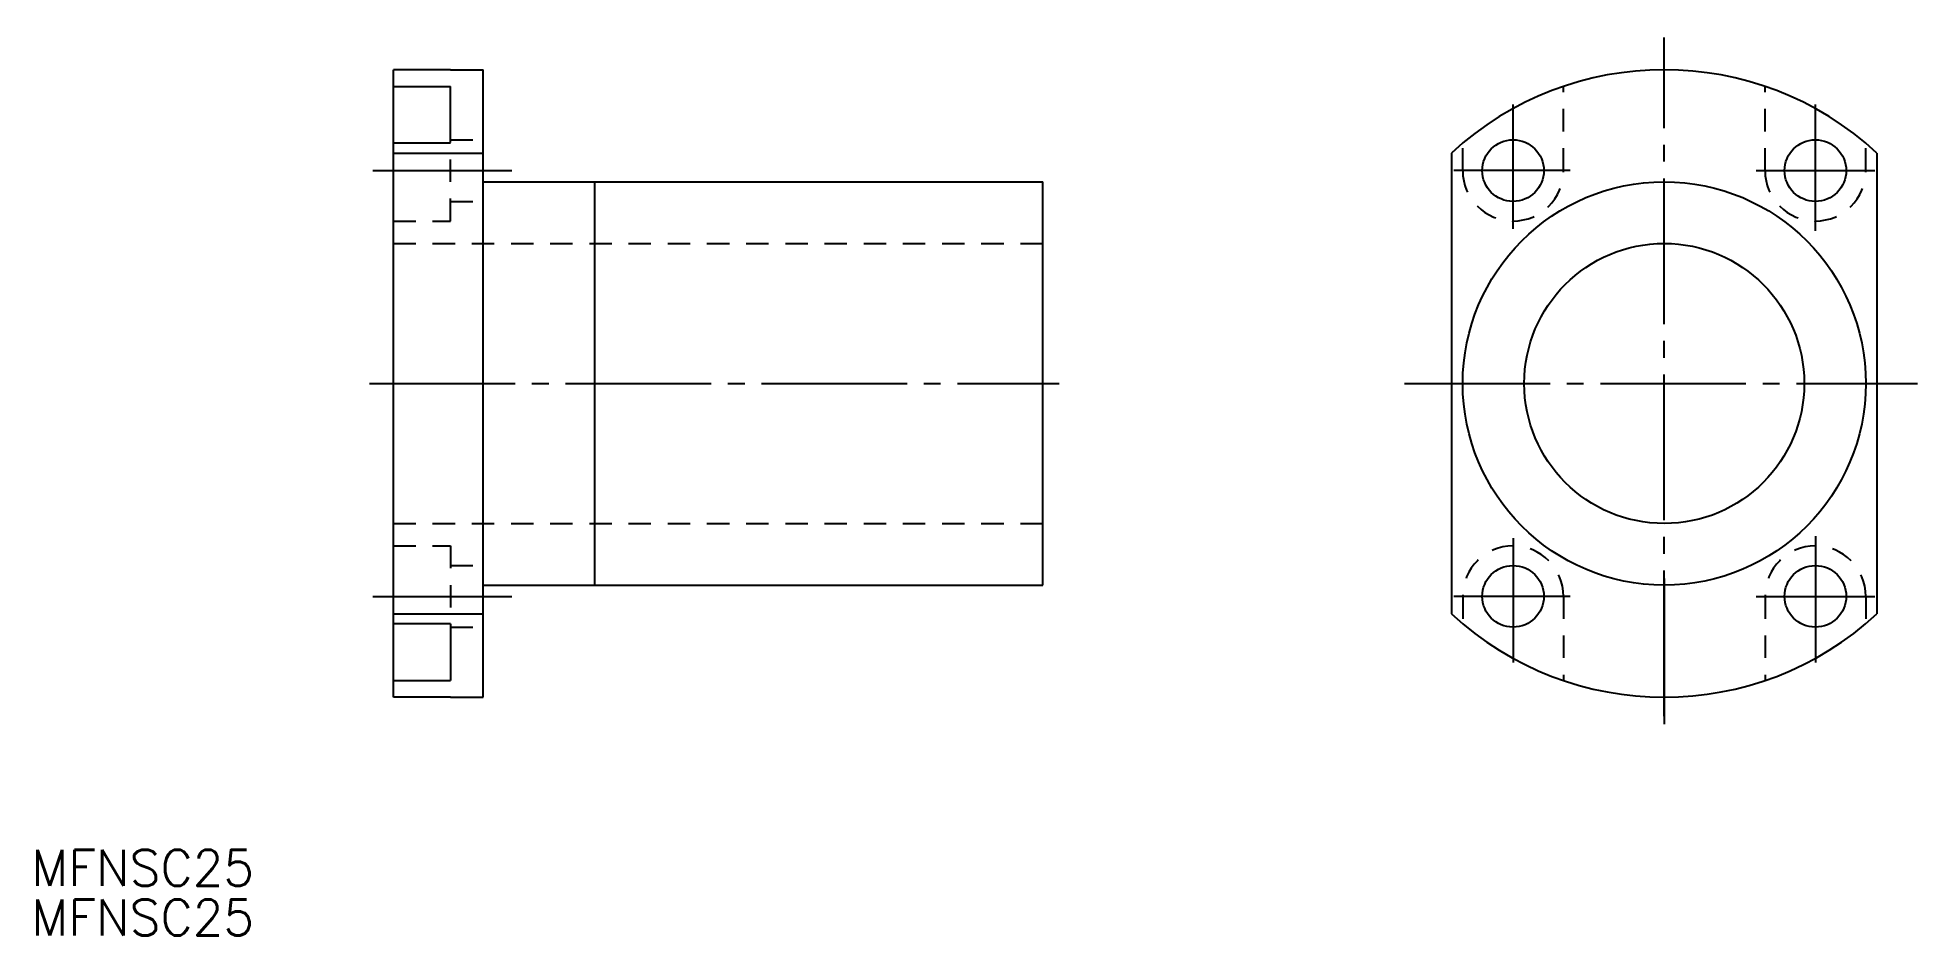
# Model space of a CAD drawing. Extents: x 80 to 248, y 139 to 219.
import ezdxf

# ---------------------------------------------------------------- set-up
doc = ezdxf.new("R2010")
doc.units = 0
doc.linetypes.add('CENTER', pattern=[17.5, 13, -1.5, 1.5, -1.5])
doc.linetypes.add('DASHED', pattern=[3.5, 2, -1.5])
doc.layers.get('0').update_dxf_attribs({"linetype": 'CONTINUOUS'})
doc.layers.add('CENTER', color=1, linetype='CENTER')
doc.styles.get("Standard").update_dxf_attribs({"font": 'txt.shx', "bigfont": '@extfont2.shx'})

msp = doc.modelspace()

# ---------------------------------------------------------------- linework, layer by layer
at = {"color": 7, "linetype": 'CONTINUOUS'}
for p, q in [((111.84, 160.42), (111.84, 216.42)), ((116.94, 216.42), (111.84, 216.42)), ((111.84, 214.93), (116.94, 214.93)), ((116.94, 216.42), (119.84, 216.42)), ((116.94, 210.17), (116.94, 214.93)), ((119.84, 160.42), (119.84, 216.42)), ((116.94, 209.86), (111.84, 209.86)), ((111.84, 208.98), (119.84, 208.98)), ((206.33, 208.98), (206.33, 167.85)), ((244.33, 208.98), (244.33, 167.85)), ((119.84, 206.42), (169.84, 206.42)), ((129.84, 170.42), (129.84, 206.42)), ((169.84, 170.42), (169.84, 206.42)), ((119.84, 170.42), (169.84, 170.42)), ((111.84, 167.85), (119.84, 167.85)), ((116.94, 166.97), (111.84, 166.97)), ((116.94, 166.97), (116.94, 161.9)), ((111.84, 161.9), (116.94, 161.9)), ((116.94, 160.42), (111.84, 160.42)), ((116.94, 160.42), (119.84, 160.42))]:
    msp.add_line(p, q, dxfattribs=at)
at = {"color": 3, "linetype": 'DASHED'}
for p, q in [((216.33, 207.42), (216.33, 214.93)), ((234.33, 207.42), (234.33, 214.93)), ((116.94, 210.17), (119.84, 210.17)), ((116.94, 202.92), (116.94, 210.17)), ((207.33, 207.42), (207.33, 209.86)), ((243.33, 207.42), (243.33, 209.86)), ((116.94, 204.67), (119.84, 204.67)), ((111.84, 202.92), (116.94, 202.92)), ((111.84, 200.92), (169.84, 200.92)), ((111.84, 175.92), (169.84, 175.92)), ((111.84, 173.92), (116.94, 173.92)), ((116.94, 173.92), (116.94, 166.97)), ((116.94, 172.17), (119.84, 172.17)), ((207.33, 169.42), (207.33, 166.97)), ((216.33, 169.42), (216.33, 161.9)), ((234.33, 169.42), (234.33, 161.9)), ((243.33, 169.42), (243.33, 166.97)), ((116.94, 166.67), (119.84, 166.67))]:
    msp.add_line(p, q, dxfattribs=at)
at = {"color": 1, "linetype": 'CENTER'}
msp.add_line((225.33, 171.01), (225.33, 157.53), dxfattribs=at)
at = {"color": 7, "linetype": 'CONTINUOUS'}
for centre, radius in [((211.83, 207.42), 2.75), ((238.83, 207.42), 2.75), ((225.33, 188.42), 18), ((225.33, 188.42), 12.5), ((211.83, 169.42), 2.75), ((238.83, 169.42), 2.75)]:
    msp.add_circle(centre, radius, dxfattribs=at)
for start, end in [(47.2679, 132.7321), (227.2679, 312.7321)]:
    msp.add_arc((225.33, 188.42), 28, start, end, dxfattribs=at)
at = {"color": 3, "linetype": 'DASHED'}
for centre, start, end in [((211.83, 207.42), 180, 0), ((238.83, 207.42), 180, 0), ((211.83, 169.42), 0, 180), ((238.83, 169.42), 0, 180)]:
    msp.add_arc(centre, 4.5, start, end, dxfattribs=at)
at = {"layer": 'CENTER', "color": 1, "linetype": 'CENTER'}
for p, q in [((225.33, 158.72), (225.33, 219.29)), ((211.83, 202.22), (211.83, 213.31)), ((238.83, 202.04), (238.83, 213.31)), ((110, 207.42), (122.4, 207.42)), ((216.94, 207.42), (206.54, 207.42)), ((233.54, 207.42), (244.14, 207.42)), ((109.71, 188.42), (171.28, 188.42)), ((202.13, 188.42), (247.94, 188.42)), ((211.83, 174.61), (211.83, 163.52)), ((238.83, 174.8), (238.83, 163.52)), ((110, 169.42), (122.4, 169.42)), ((216.94, 169.42), (206.54, 169.42)), ((233.54, 169.42), (244.14, 169.42))]:
    msp.add_line(p, q, dxfattribs=at)

# ---------------------------------------------------------------- texts
at = {"color": 7, "linetype": 'CONTINUOUS'}
for p in [(79.51, 143.59), (79.51, 139.16)]:
    msp.add_text('MFNSC25', height=3.2, dxfattribs=at).set_placement(p)

doc.saveas('drawing.dxf')
